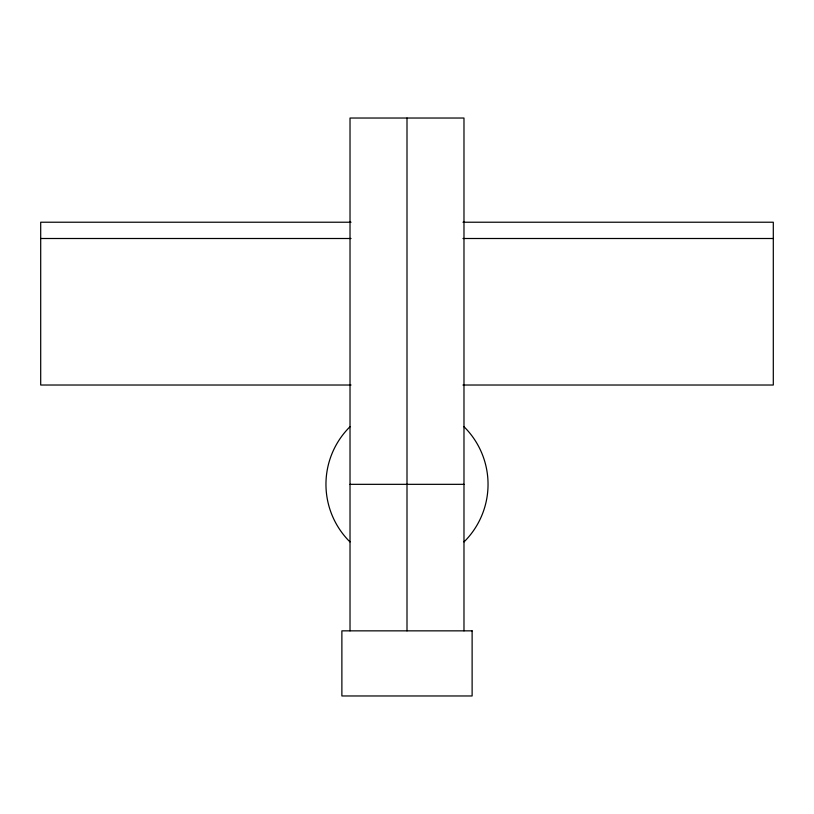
<?xml version="1.0" encoding="UTF-8"?>
<svg xmlns="http://www.w3.org/2000/svg" width="814" height="814" viewBox="0 0 814 814"><rect width="100%" height="100%" fill="white"/><g stroke="black" fill="none" stroke-linecap="round" stroke-linejoin="round"><path stroke-width="1.22" d="M350.02 426.77L349.694 427.024A81.044 81.044 0 0 0 349.694 541.636L350.02 541.89M463.98 541.89L464.306 541.636A81.044 81.044 0 0 0 464.306 427.024L463.98 426.77M351.038 222.222L40.7 222.222L40.7 385.022L351.038 385.022M462.963 222.222L773.3 222.222L773.3 385.022L462.963 385.022M40.7 238.502L351.038 238.502M462.963 238.502L773.3 238.502M350.02 484.33L463.98 484.33M463.98 630.85L463.98 118.03L350.02 118.03L350.02 630.85M407 118.03L407 630.85M472.12 630.85L341.88 630.85L341.88 695.97L472.12 695.97L472.12 630.85"/></g></svg>
